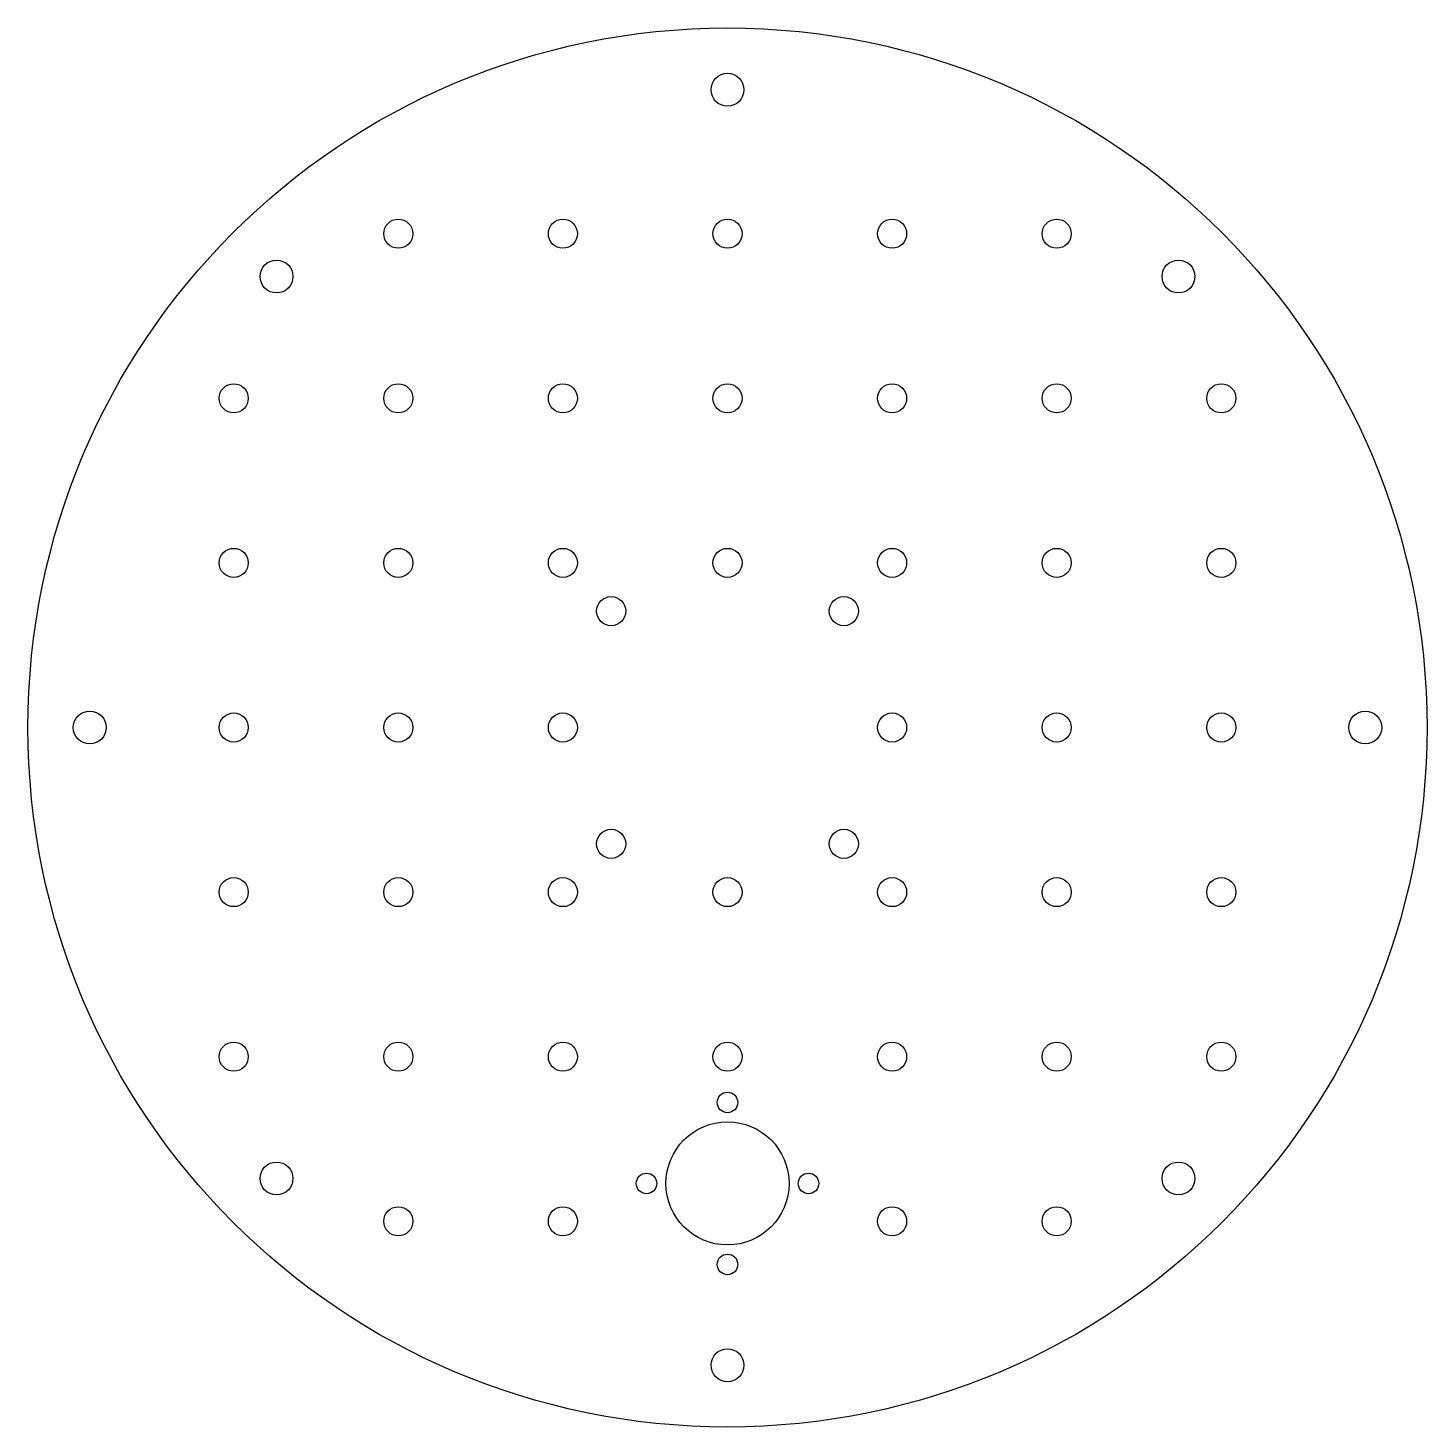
# Model space of a CAD drawing. Header units: inches. Extents: x -4.25 to 4.25, y -4.25 to 4.25.
import ezdxf

# ---------------------------------------------------------------- set-up
doc = ezdxf.new("R2010")
doc.units = ezdxf.units.IN
doc.layers.get('0').update_dxf_attribs({"linetype": 'CONTINUOUS'})

msp = doc.modelspace()

# ---------------------------------------------------------------- linework, layer by layer
for centre, radius in [((0, 0), 4.25), ((0, 3.875), 0.1), ((-2, 3), 0.0885), ((-1, 3), 0.0885), ((0, 3), 0.0885), ((1, 3), 0.0885), ((2, 3), 0.0885), ((-2.74, 2.74), 0.1), ((2.74, 2.74), 0.1), ((-3, 2), 0.0885), ((-2, 2), 0.0885), ((-1, 2), 0.0885), ((0, 2), 0.0885), ((1, 2), 0.0885), ((2, 2), 0.0885), ((3, 2), 0.0885), ((-3, 1), 0.0885), ((-2, 1), 0.0885), ((-1, 1), 0.0885), ((0, 1), 0.0885), ((1, 1), 0.0885), ((2, 1), 0.0885), ((3, 1), 0.0885), ((-0.7071, 0.7071), 0.0885), ((0.7071, 0.7071), 0.0885), ((-3.875, 0), 0.1), ((-3, 0), 0.0885), ((-2, 0), 0.0885), ((-1, 0), 0.0885), ((1, 0), 0.0885), ((2, 0), 0.0885), ((3, 0), 0.0885), ((3.875, 0), 0.1), ((-0.7071, -0.7071), 0.0885), ((0.7071, -0.7071), 0.0885), ((-3, -1), 0.0885), ((-2, -1), 0.0885), ((-1, -1), 0.0885), ((0, -1), 0.0885), ((1, -1), 0.0885), ((2, -1), 0.0885), ((3, -1), 0.0885), ((-3, -2), 0.0885), ((-2, -2), 0.0885), ((-1, -2), 0.0885), ((0, -2), 0.0885), ((1, -2), 0.0885), ((2, -2), 0.0885), ((3, -2), 0.0885), ((0, -2.2779), 0.0625), ((0, -2.77), 0.374), ((-2.74, -2.74), 0.1), ((-0.4921, -2.77), 0.0625), ((0.4921, -2.77), 0.0625), ((2.74, -2.74), 0.1), ((-2, -3), 0.0885), ((-1, -3), 0.0885), ((1, -3), 0.0885), ((2, -3), 0.0885), ((0, -3.2621), 0.0625), ((0, -3.875), 0.1)]:
    msp.add_circle(centre, radius)

doc.saveas('drawing.dxf')
